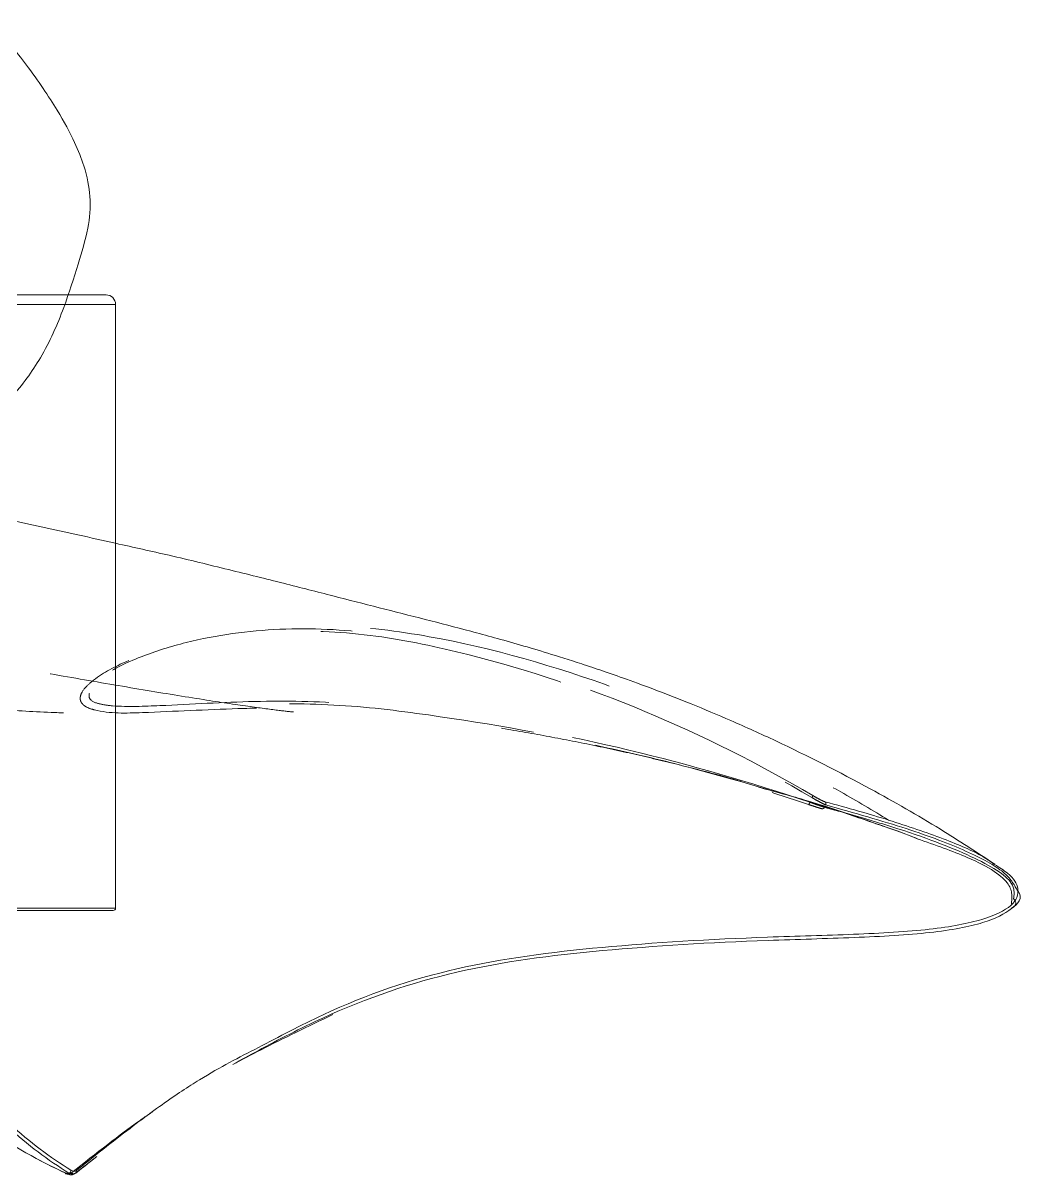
# Model space of a CAD drawing. Header units: inches. Extents: x 3.1 to 10.3, y 7.34 to 9.01.
# Drawn here: x 9.8947 to 10.3008, y 8.5397 to 9.0075 of the extents above; entities that cross this region are included whole.
import ezdxf

# ---------------------------------------------------------------- set-up
doc = ezdxf.new("R2010")
doc.units = ezdxf.units.IN
doc.header["$MEASUREMENT"] = 0
doc.linetypes.add('HIDDEN', pattern=[0.07500000000000001, 0.05, -0.025])

msp = doc.modelspace()

# ---------------------------------------------------------------- linework, layer by layer
at = {"color": 7, "linetype": 'HIDDEN', "lineweight": 0}
for p, q in [((9.822386621559792, 8.897122468409869), (9.914840119289666, 8.897122468409869)), ((9.806107840422937, 8.89321620840987), (9.932264851485147, 8.89321620840987)), ((9.913533000586767, 8.89321620840987), (9.824575897671115, 8.89321620840987)), ((10.19339206951355, 8.697396620642511), (10.18658724873656, 8.699429452390499))]:
    msp.add_line(p, q, dxfattribs=at)
at = {"color": 7, "linetype": 'Continuous', "lineweight": 15}
for p, q in [((9.914840119289666, 8.897122468409869), (9.928358591485146, 8.897122468409869)), ((9.932264851485147, 8.64809902840987), (9.932264851485147, 8.89321620840987)), ((10.29792414348767, 8.649753305526046), (10.29791895865355, 8.649823234305147)), ((9.93128829148515, 8.64712246840987), (9.709477885694906, 8.64712246840987)), ((9.915618144183366, 8.540257684792465), (9.924669138242045, 8.547254671764465)), ((9.916053159386973, 8.540442123733818), (9.915533828524804, 8.540275562050839))]:
    msp.add_line(p, q, dxfattribs=at)
at = {"color": 8, "linetype": 'Continuous', "lineweight": 15}
for p, q in [((9.932264851485147, 8.89321620840987), (9.913533000586767, 8.89321620840987)), ((10.20318498905243, 8.694471142015443), (10.19339206951355, 8.697396620642511)), ((9.70956678027277, 8.648099028409867), (9.932264851485147, 8.64809902840987))]:
    msp.add_line(p, q, dxfattribs=at)
at = {"color": 7, "linetype": 'Continuous', "lineweight": 15}
for centre, radius, start, end in [((9.928358591485146, 8.89321620840987), 0.003906260000000827, 0, 90), ((9.93128829148515, 8.64809902840987), 0.0009765599999997931, 270.0000000000008, 0), ((9.91297101613465, 8.541591616637303), 0.001164321540462913, 287.1494057101569, 4.252059715595045), ((9.915649176656922, 8.541204293518144), 0.0008626151090015359, 297.925511417752, 27.77895638532633)]:
    msp.add_arc(centre, radius, start, end, dxfattribs=at)
at = {"color": 7, "linetype": 'HIDDEN', "lineweight": 0}
for centre, radius, start, end in [((10.21260122856078, 8.691358590312174), 0.001645320616692692, 313.8049752545886, 350.8073026342863), ((10.21362647655607, 8.694052590179025), 0.001832259586646825, 324.129259944515, 352.4520640101627), ((10.21982643486015, 8.690467439264753), 0.0009817219956578384, 331.1501173439791, 55.97239964652586), ((10.21926641193927, 8.689386914924837), 0.0009473283212191165, 251.6145497355818, 337.8180684267892), ((9.912334561606619, 8.540676085579074), 0.0005428738239059395, 189.2415969022474, 289.8933087746562), ((9.91520723557575, 8.541120780296993), 0.0009559182673027196, 212.1026060351938, 295.458515152228)]:
    msp.add_arc(centre, radius, start, end, dxfattribs=at)
at = {"color": 7, "linetype": 'Continuous', "lineweight": 15}
for points, knots in [([(9.367323672993843, 8.727452688598433), (9.367308445659903, 8.72745283113853), (9.367254982274067, 8.727453331598838), (9.374172643980359, 8.727890643933522), (9.381597009790303, 8.728082127673039), (9.388049859723141, 8.72814778479761), (9.39460750646364, 8.728092698999786), (9.401509599905133, 8.72795137189656), (9.40779798686995, 8.727775221054126), (9.413137889408157, 8.727611730762364), (9.416349005571103, 8.727513536459695), (9.418828380579304, 8.727440330031307), (9.420616694488936, 8.727389353673566), (9.422383305441807, 8.727341399911294), (9.424857924052898, 8.727278408702576), (9.427902158567212, 8.72721114744511), (9.436066014398858, 8.727076207428198), (9.445700090110288, 8.72706647985849), (9.460430437927851, 8.727241045846606), (9.481434082739941, 8.728021280971124), (9.507235792903924, 8.730255571164887), (9.534701136005296, 8.73394806028215), (9.565458992890807, 8.738754271297747), (9.60125100820788, 8.745172708770962), (9.63691126094556, 8.752312043608303), (9.667478422460457, 8.759125338977162), (9.694653458951487, 8.765797140004413), (9.720159635120377, 8.772653782138647), (9.745909179134898, 8.78026286345941), (9.771590491175647, 8.788740890203469), (9.795922024975177, 8.797916458931232), (9.8175879464903, 8.807408216775258), (9.835936528415685, 8.81664400929958), (9.851175455092662, 8.8253475819612), (9.864784142364327, 8.834030035026514), (9.877899116780629, 8.843725038973133), (9.890982683577148, 8.855836062388727), (9.902784459097006, 8.871910323803391), (9.9111543178662, 8.890720258770681), (9.91681595312359, 8.908878737856185), (9.921195088690322, 8.923174504867596), (9.922532420111706, 8.935875534759312), (9.920226827807546, 8.947787270119813), (9.915617061257803, 8.959500359112223), (9.908439782392826, 8.972734572958085), (9.897299174474893, 8.989221230052488), (9.887286928468342, 9.001732116204632), (9.882680151742326, 9.00748855278338)], [0, 0, 0, 0, 0.007521126242725082, 0.02640678111014223, 0.03491636966379145, 0.04421253997258413, 0.05420216394444221, 0.06252504770621992, 0.06825858431614627, 0.07026602152239621, 0.07184661838299274, 0.07255591486430604, 0.07326390838851772, 0.07401407479754503, 0.0748433281580629, 0.0768375804605784, 0.07938758873599536, 0.09361787242154854, 0.108878944495458, 0.1249737869659417, 0.1662324826714607, 0.2070141516829303, 0.2479455184789633, 0.2932779689259868, 0.334615214533337, 0.3717495476738099, 0.403114380435515, 0.4364620915514491, 0.4719232954217832, 0.509518049454556, 0.549070030402637, 0.5865967767453831, 0.6196795668185326, 0.6493326893164408, 0.6756897824813393, 0.7040878254437534, 0.7373215348214643, 0.775461587235106, 0.8184138481285677, 0.8543595850204526, 0.8847627520884392, 0.9100312586625614, 0.930554813511938, 0.9443625444161815, 0.961394561226897, 0.9822370887889511, 1, 1, 1, 1]), ([(10.28940104852261, 8.665913907051694), (10.28207960258043, 8.670706339442681), (10.26570940741287, 8.681421853043043), (10.23611138744305, 8.69829989513311), (10.20730092434231, 8.712989874698675), (10.18273926160443, 8.724076869006662), (10.1619308619338, 8.732814511598754), (10.13911700878836, 8.741404503042892), (10.11498515237766, 8.749515074401506), (10.0949452415839, 8.755500396104521), (10.07585414848922, 8.760734178438652), (10.05813193370278, 8.765315307657264), (10.0391151633456, 8.77013061676673), (10.02080572833119, 8.774794364450079), (10.00089969167833, 8.77989016883652), (9.97845077409483, 8.785497503623995), (9.955176603068727, 8.791182811327433), (9.939549252527582, 8.794618612391316), (9.932264851485147, 8.796220147647434)], [0, 0, 0, 0, 0.03274869957205712, 0.07322359650152714, 0.1258488506491831, 0.1506485671532755, 0.1729170485316962, 0.2121601797991848, 0.2481917650352655, 0.3208307034565885, 0.402497882695349, 0.4885583888530776, 0.5753658329023952, 0.6627586169918465, 0.7501828065813547, 0.837325950768736, 0.9241724942000258, 0.9999999999999999, 0.9999999999999999, 0.9999999999999999, 0.9999999999999999]), ([(10.24479870731743, 8.681077554398346), (10.24534407331657, 8.680908469433353), (10.25069228791577, 8.679250312012982), (10.25446718940456, 8.677689638599057), (10.25785715814918, 8.676288109550027)], [0, 0, 0, 0, 0.1019715998710644, 1, 1, 1, 1]), ([(9.916412377281166, 8.541606325399258), (9.91745765672915, 8.54244475759879), (9.922687121644394, 8.54663937921861), (9.935566349564981, 8.556853964487189), (9.952010140537944, 8.569147595782889), (9.971535713549006, 8.582014228513497), (9.989241749186244, 8.590846151459088), (10.02574642348743, 8.610265677091), (10.07004842990662, 8.625111709742756), (10.12821885173997, 8.632726759733337), (10.18501811264144, 8.636129299120396), (10.23264510149769, 8.637311894190226), (10.26451886592055, 8.639125964363393), (10.28574814773104, 8.643247181638248), (10.29735816172863, 8.648960508914625), (10.29979356076786, 8.655429090107996), (10.29671932510868, 8.661153923038505), (10.29119992324262, 8.664598166224861), (10.28931260843919, 8.665775897310574)], [0, 0, 0, 0, 0.004020770824497764, 0.0201156542391475, 0.05234660032365859, 0.08494279028971082, 0.1492342431355282, 0.2135145898402444, 0.3421021155583899, 0.4706523140284558, 0.5991929110237341, 0.6634641095271656, 0.7277693695948008, 0.792099062120226, 0.8564145655001925, 0.9210074487460297, 0.9729891363304614, 0.9999999999999999, 0.9999999999999999, 0.9999999999999999, 0.9999999999999999]), ([(10.29846128213952, 8.655418749410394), (10.29865267971834, 8.655185323230382), (10.30098844878232, 8.652336647435503), (10.29697632461629, 8.64772937217999), (10.28620935846525, 8.641923356901405), (10.26470377988933, 8.637817609810485), (10.2328640013024, 8.635992233264584), (10.1851819645285, 8.634806840804576), (10.12833109383177, 8.631384516676428), (10.07013399859978, 8.623859424405104), (10.02556257803582, 8.60868975545642), (9.994520152767015, 8.592665907600416), (9.983266345598967, 8.586484278266555), (9.979920110959066, 8.584646217430866)], [0, 0, 0, 0, 0.007135596408670994, 0.08708106678723351, 0.1673627309843536, 0.2473259851246679, 0.3271653696879397, 0.4071235446023687, 0.5668483494630122, 0.7265786027074845, 0.8863345555557329, 0.9662024378168494, 1, 1, 1, 1]), ([(10.29634001627795, 8.648322535361006), (10.29677564022916, 8.648542451765028), (10.29876916493875, 8.649548844513266), (10.2977937676239, 8.650920681366307), (10.29703151360759, 8.651992745165385)], [0, 0, 0, 0, 0.2185194641033222, 0.9999999999999999, 0.9999999999999999, 0.9999999999999999, 0.9999999999999999]), ([(9.979920110959066, 8.584646217430866), (9.983673846315554, 8.586619221251212), (9.995962748784715, 8.593078401032646), (10.01041907600566, 8.600014801471112), (10.02045961208899, 8.604832427540755)], [0, 0, 0, 0, 0.3054573315973191, 1, 1, 1, 1]), ([(9.913314333094023, 8.54047906186787), (9.90490451052544, 8.545680445743525), (9.896521782826838, 8.551947540769367), (9.880555119210003, 8.566625758973345), (9.872957307251452, 8.575027880420862), (9.865781184419358, 8.58462246840987)], [0, 0, 0, 0, 0.5, 0.5, 1, 1, 1, 1]), ([(9.866646846381657, 8.58559803890302), (9.873816844496133, 8.576042475090897), (9.881407631811253, 8.567678824897856), (9.897358460521962, 8.55307575459509), (9.905732259039736, 8.546844780535041), (9.914132132903754, 8.541677944489638)], [0, 0, 0, 0, 0.5, 0.5, 1, 1, 1, 1]), ([(9.924669138242045, 8.547254671764465), (9.922875114988305, 8.545848751153269), (9.920112264696714, 8.54368359071708), (9.917106994064097, 8.541283681183312), (9.916053159386983, 8.540442123733822)], [0, 0, 0, 0, 0.649337844760783, 0.9999999999999999, 0.9999999999999999, 0.9999999999999999, 0.9999999999999999]), ([(9.914132132903758, 8.541677944489601), (9.914547540586582, 8.541422423582514), (9.914956774831873, 8.541281276662907), (9.915327944691516, 8.54126088438362), (9.915733507679514, 8.541238602526661), (9.91610502700525, 8.541359711670767), (9.916412377281166, 8.541606325399258)], [0, 0, 0, 0, 2.935337437214219e-05, 2.935337437214219e-05, 2.935337437214219e-05, 6.147792542566292e-05, 6.147792542566292e-05, 6.147792542566292e-05, 6.147792542566292e-05]), ([(9.912519285140101, 8.540165606191772), (9.912554735241596, 8.54018076040393), (9.912590412596408, 8.5401958429474), (9.912626314989215, 8.540210851434326), (9.912847158249837, 8.540303171832235), (9.913076711909463, 8.540392759273391), (9.913314333094023, 8.54047906186787)], [9.578805695687048e-06, 9.578805695687048e-06, 9.578805695687048e-06, 9.578805695687048e-06, 1.157903803583189e-05, 1.157903803583189e-05, 1.157903803583189e-05, 2.390814608712141e-05, 2.390814608712141e-05, 2.390814608712141e-05, 2.390814608712141e-05]), ([(9.912519285140101, 8.540165606191772), (9.912635483607124, 8.540113071710072), (9.912750730665442, 8.540065689493794), (9.912864640979464, 8.5400236020587), (9.91342860213954, 8.539815230420675), (9.913967745627238, 8.53973704357211), (9.91444333521429, 8.539789558689572), (9.914885562508822, 8.53983838990655), (9.915283542272363, 8.540000226191337), (9.91561814418337, 8.540257684792467)], [1.062296840242592e-18, 1.062296840242592e-18, 1.062296840242592e-18, 1.062296840242592e-18, 6.767242564510244e-06, 6.767242564510244e-06, 6.767242564510244e-06, 4.073095824896281e-05, 4.073095824896281e-05, 4.073095824896281e-05, 7.221902502927194e-05, 7.221902502927194e-05, 7.221902502927194e-05, 7.221902502927194e-05]), ([(9.915276745270887, 8.540020364281045), (9.915311948837427, 8.540052605539561), (9.915350861507509, 8.540088243788151), (9.915552271214146, 8.540152736878076), (9.915571469317344, 8.54015888427294)], [0, 0, 0, 0, 0.9046813407545884, 0.9999999999999999, 0.9999999999999999, 0.9999999999999999, 0.9999999999999999])]:
    msp.add_open_spline(points, degree=3, knots=knots, dxfattribs=at)
at = {"color": 7, "linetype": 'HIDDEN', "lineweight": 0}
for points, knots in [([(9.932264851485147, 8.796220147647434), (9.922033578867092, 8.798525173614394), (9.894239177410263, 8.80478703560222), (9.854523176051556, 8.813100426007724), (9.816250817376982, 8.821949883934124), (9.78416501243502, 8.830318241306282), (9.76020497222078, 8.837696249247275), (9.743600687527671, 8.843420034322003), (9.736536149496404, 8.846490160738517), (9.736684761417864, 8.846013734780058), (9.732693790048316, 8.848087440300938), (9.725728265029266, 8.852892438135465), (9.720075817429287, 8.857855154933008), (9.714751139255311, 8.863189210959733), (9.70680087196076, 8.872472176136828), (9.700252108226604, 8.883823081253206), (9.696538390075437, 8.89684592240104), (9.69416854527061, 8.910686638743293), (9.693065723639561, 8.923184087546877), (9.69106552091406, 8.931207798671297), (9.690554796883609, 8.933256542047356)], [0, 0, 0, 0, 0.05246239386948244, 0.1425199866164563, 0.2333604246005568, 0.3286794798911186, 0.427799484151703, 0.5256861099065819, 0.6197896848034706, 0.680425815564627, 0.7389842228919603, 0.7953696106449367, 0.8185842154608357, 0.8436167772153816, 0.8737028956928653, 0.9091369225521622, 0.9342664039528532, 0.9614121465656759, 0.9901471266980938, 1, 1, 1, 1]), ([(9.461548556493291, 8.897122468409869), (9.461774685934135, 8.896407617851144), (9.463894328902963, 8.889706907165644), (9.469125199757965, 8.877528888863866), (9.478121895680987, 8.862553079387283), (9.489089432861194, 8.850437976374321), (9.500714149307328, 8.840555097223795), (9.512799080306035, 8.832020873791963), (9.52545271555313, 8.824109742026277), (9.53980432414058, 8.816023683035915), (9.558071338455118, 8.806871488846713), (9.580720058743687, 8.797021162851339), (9.60742387659755, 8.787147005242064), (9.635513896867392, 8.778124867532552), (9.663534083220927, 8.770096232054282), (9.691548033615437, 8.762842994002082), (9.72094735303176, 8.755941203866339), (9.750695861448673, 8.749639382821385), (9.78060823966248, 8.74385299367034), (9.808972995967395, 8.738812686686387), (9.835718374650313, 8.734567364254318), (9.858457887300643, 8.73141292540892), (9.882140396377528, 8.728859677387643), (9.901823847864282, 8.727640156882707), (9.918042768723312, 8.72717112888155), (9.930806293411083, 8.727070454093592), (9.93930986223851, 8.727089905678115), (9.94662868854006, 8.727211189189545), (9.949671675486224, 8.727278404929015), (9.95214641305458, 8.727341400477519), (9.953913004748122, 8.727389353538209), (9.95570132336913, 8.727440330063992), (9.958180696626648, 8.72751353644861), (9.961391815438484, 8.72761173065653), (9.966731702125099, 8.727775222033632), (9.973020297490969, 8.727951357908532), (9.979921049215841, 8.728092781623845), (9.986484850406256, 8.728147424175773), (9.992916169069842, 8.728083317764618), (10.00044163962629, 8.727884552305746), (10.00787692585378, 8.727421230371517), (10.00794125185232, 8.72738694409469), (10.00480893910704, 8.7276809318275), (9.998845066610258, 8.728328942953816), (9.986997551938538, 8.729855584304353), (9.969048600797603, 8.732549911142188), (9.94506101635456, 8.7364557859992), (9.917955808065004, 8.741073630117064), (9.885238823680583, 8.746789623451043), (9.84825866089136, 8.753642325519863), (9.810053489613237, 8.761569145451706), (9.781596439991306, 8.768350777846), (9.761821397542928, 8.773657755201457), (9.749280109092568, 8.77729357955783), (9.73949614757929, 8.780321852152447), (9.732176841095125, 8.782743782795706), (9.726906206610622, 8.784604362089329), (9.722796979515076, 8.786141841190144), (9.718578681195627, 8.78785566541559), (9.71457140642201, 8.789692427701755), (9.712046426421779, 8.790961819038388), (9.711020418610303, 8.79148145916629), (9.711006415400638, 8.791488551343932)], [0, 0, 0, 0, 0.002957532943112094, 0.02772267903097213, 0.05042481990794288, 0.07077236023431675, 0.09047500344471802, 0.1074020411169585, 0.1241722126780051, 0.1429195791478682, 0.1636443224042707, 0.191411091049598, 0.2204203865764312, 0.247758569703174, 0.2733856630984496, 0.297322084254085, 0.3205918630677576, 0.346333754268092, 0.3679701369778183, 0.3911005808420882, 0.4156291525899758, 0.4405851920949608, 0.4609810131730944, 0.4798201032057817, 0.4890710859441816, 0.4979006819662181, 0.5061740653360872, 0.5078961274553019, 0.5092428785146709, 0.5098028868147015, 0.510309486408337, 0.5107876059660056, 0.5112666054318259, 0.5123340082342491, 0.5136896632738472, 0.5175616139260352, 0.5231821928813882, 0.5299283486460481, 0.5362062038580764, 0.5419528676001563, 0.5547066579141993, 0.5641489798042741, 0.5736444559236749, 0.5918992408333017, 0.6130614811467309, 0.6371647195073763, 0.6642368181943293, 0.6923757810470063, 0.7202985125315807, 0.763725356886057, 0.8066028350869034, 0.8489567607429838, 0.8714278387314134, 0.8913890532480634, 0.9088433993231227, 0.9238038863769543, 0.9362838316852325, 0.9483015233984597, 0.9628697534012689, 0.9800264851759891, 0.9997273965045038, 0.9999999999999999, 0.9999999999999999, 0.9999999999999999, 0.9999999999999999]), ([(10.18658724873656, 8.699429452390499), (10.18516226927874, 8.699859625852008), (10.17759816858342, 8.70214308008809), (10.16368784795507, 8.705655076603648), (10.14808201965123, 8.709470897447009), (10.13552644057125, 8.71227148003039), (10.12293808295542, 8.714943642170235), (10.10713749269365, 8.718024843833575), (10.0880875411997, 8.721326981355007), (10.07214640210971, 8.723757751744046), (10.05616754775739, 8.725991161043831), (10.04334483096614, 8.727581073659037), (10.03045836212077, 8.72857662951247), (10.01754694529298, 8.729268190927723), (10.00137869445891, 8.729564598559598), (9.975463965072901, 8.729009622035615), (9.949726799314147, 8.72767536052635), (9.928843909798818, 8.726958988506915), (9.920963746497009, 8.729354036039107), (9.919111742244347, 8.730539426823821), (9.91818441349912, 8.731682834289002), (9.917817637677533, 8.732998363895307), (9.917946769911705, 8.734427399919445), (9.919056467823584, 8.73683130154697), (9.924349894844111, 8.742103670121098), (9.937639772382282, 8.749252822335919), (9.958260536484358, 8.756417162851667), (9.98706748411757, 8.762087976246852), (10.02130878409994, 8.763825335435408), (10.073020987317, 8.757332885861278), (10.13236395477653, 8.739957814150218), (10.18734477393462, 8.716488301966864), (10.22367051461632, 8.697342699036856), (10.23978859332961, 8.687705744258396), (10.2462475336214, 8.683843961683937)], [0, 0, 0, 0, 0.007183167341526427, 0.03812981358021979, 0.06907653838522429, 0.08454916967262945, 0.1000217994090911, 0.130968472760768, 0.1619150164706891, 0.1928613692946456, 0.2083338900033213, 0.2392840129832229, 0.2547576828152888, 0.2702312229449477, 0.301183598023719, 0.3321330055696068, 0.3940259609926587, 0.4250668163058302, 0.430385387974009, 0.4329096823820868, 0.4354588768312386, 0.4371839380716132, 0.4392796625004204, 0.4421382522953006, 0.449590620771531, 0.474244666738943, 0.5133794109371386, 0.55348864636073, 0.614136666944977, 0.6764808330839384, 0.8023129604486304, 0.9094729219989883, 0.9637234063687256, 1, 1, 1, 1]), ([(10.21544286018296, 8.693811912567218), (10.19347221865915, 8.706715938342382), (10.17076201151736, 8.718132985414229), (10.12374975515405, 8.737789935244724), (10.09954668655616, 8.74597770865699), (10.06253046280299, 8.755182408831024), (10.05008901017258, 8.757892911269618), (10.02465249986474, 8.761270162067266), (10.01178870217766, 8.761883166311769), (9.986170933992568, 8.760750599305103), (9.973315850441244, 8.759006261223972), (9.954699124881618, 8.754357455685279), (9.948578467131567, 8.752472544754166), (9.93658207583302, 8.74774261008757), (9.930596309860857, 8.745029892552841), (9.924128578344147, 8.740084227870005), (9.922901135619336, 8.73902245334984), (9.920854987331287, 8.736450280172926), (9.919987745087735, 8.734740942870019), (9.92116288552615, 8.73169011921526), (9.922840881919369, 8.730880811854583), (9.925921257256155, 8.729881836528282), (9.927534354562487, 8.729620726618522), (9.935578666008663, 8.728697518781946), (9.942025100942068, 8.72901129052461), (9.961357634291772, 8.729802934676401), (9.974237662776638, 8.730664203706938), (9.999980488720622, 8.731292683220595), (10.01284367146492, 8.731142065035469), (10.03855427473735, 8.72939275238669), (10.05136384655041, 8.727666892882171), (10.08959280248398, 8.72216041480794), (10.11489971749814, 8.717410947496337), (10.16485327832913, 8.705476606877438), (10.18945536982304, 8.698320298080972), (10.21374012910856, 8.690171162220041)], [0, 0, 0, 0, 0.1249999999999989, 0.1249999999999989, 0.2499999999999978, 0.2499999999999978, 0.3124999999999974, 0.3124999999999974, 0.3749999999999971, 0.3749999999999971, 0.4374999999999967, 0.4374999999999967, 0.4687499999999964, 0.4687499999999964, 0.4999999999999961, 0.4999999999999961, 0.5078124999999961, 0.5078124999999961, 0.5156249999999962, 0.5156249999999962, 0.5234374999999962, 0.5234374999999962, 0.5312499999999963, 0.5312499999999963, 0.5624999999999963, 0.5624999999999963, 0.6249999999999967, 0.6249999999999967, 0.687499999999997, 0.687499999999997, 0.7499999999999973, 0.7499999999999973, 0.8749999999999987, 0.8749999999999987, 1, 1, 1, 1]), ([(10.21422541772355, 8.691095741506524), (10.19005482137366, 8.699204132755519), (10.16557035234896, 8.70633085001361), (10.11586170929231, 8.718233876682019), (10.09067856009889, 8.72298184529151), (10.05263949343279, 8.728499961732147), (10.03989702227594, 8.730241226055066), (10.01430879491938, 8.732070732708436), (10.00150706595402, 8.732266695925508), (9.975887817613838, 8.731712058581534), (9.963070379256568, 8.730891780207076), (9.943831113303709, 8.730040804982654), (9.937415731747494, 8.729727796700166), (9.929407649722876, 8.730373197972487), (9.927793749261722, 8.730562498218658), (9.92465085482125, 8.731268129019345), (9.922913408894173, 8.731691490031903), (9.921406916056611, 8.733612008030812), (9.92135109375756, 8.734525270507095), (9.921893853932449, 8.736067511216014), (9.922387928035787, 8.736740084555045), (9.923958805714859, 8.738611913161753), (9.925202197848725, 8.739643973901908), (9.931725224544284, 8.744467149461187), (9.937675738404804, 8.74712822715966), (9.949629044302435, 8.751763060961379), (9.955725395216147, 8.753610837645072), (9.974266312192743, 8.758158347800032), (9.987063789891263, 8.759849033973259), (10.01254882124379, 8.76089160176734), (10.02535108102633, 8.760243130504097), (10.05063634403238, 8.756813198196813), (10.06300996113306, 8.754102874809767), (10.09982435190617, 8.744905339621278), (10.12389884838156, 8.736743397037529), (10.1706593415472, 8.717171542557766), (10.19325214160997, 8.705811707380862), (10.21511123159398, 8.692978961905242)], [0, 0, 0, 0, 0.1249999999999998, 0.1249999999999998, 0.2499999999999996, 0.2499999999999996, 0.3124999999999992, 0.3124999999999992, 0.3749999999999988, 0.3749999999999988, 0.4374999999999983, 0.4374999999999983, 0.4687499999999982, 0.4687499999999982, 0.4765624999999982, 0.4765624999999982, 0.4843749999999981, 0.4843749999999981, 0.4882812499999981, 0.4882812499999981, 0.4921874999999981, 0.4921874999999981, 0.4999999999999981, 0.4999999999999981, 0.5312499999999983, 0.5312499999999983, 0.5624999999999984, 0.5624999999999984, 0.6249999999999987, 0.6249999999999987, 0.6874999999999989, 0.6874999999999989, 0.7499999999999991, 0.7499999999999991, 0.8749999999999997, 0.8749999999999997, 1, 1, 1, 1]), ([(10.18657890763615, 8.699401870124865), (10.17593280114957, 8.702340712364938), (10.15400650135737, 8.708393435590944), (10.1362626551154, 8.712242709664963), (10.12713416478683, 8.71422300529408)], [0, 0, 0, 0, 0.4855404964574307, 1, 1, 1, 1]), ([(10.25789920637057, 8.676415406094485), (10.24248036554269, 8.682001285818957), (10.22077370479008, 8.689865093321579), (10.19949506442519, 8.695548963287093), (10.19333123018174, 8.69719542338642)], [0, 0, 0, 0, 0.7103276272477391, 1, 1, 1, 1]), ([(10.22014362819985, 8.68902925226203), (10.22006602687057, 8.689056962529634), (10.21997309047466, 8.689090122801518), (10.21986570185267, 8.689128346843505), (10.21954599903944, 8.68924214226735), (10.21908911971819, 8.689403929006744), (10.2185322188799, 8.689599423269886), (10.21797856000893, 8.68979377947403), (10.2173108560813, 8.690026800952941), (10.21658335540918, 8.690279475329472), (10.2158550313146, 8.690532435695788), (10.2150466693008, 8.690812110130992), (10.21422541772355, 8.691095741506524)], [1.175683160247736e-16, 1.175683160247736e-16, 1.175683160247736e-16, 1.175683160247736e-16, 1.132964668779966e-05, 1.132964668779966e-05, 1.132964668779966e-05, 4.54871387429455e-05, 4.54871387429455e-05, 4.54871387429455e-05, 7.944273891566711e-05, 7.944273891566711e-05, 7.944273891566711e-05, 0.0001134420749909064, 0.0001134420749909064, 0.0001134420749909064, 0.0001134420749909064]), ([(10.21511123159398, 8.692978961905242), (10.21538577168364, 8.692818831908227), (10.21565874375998, 8.692660877611884), (10.21592696031048, 8.692506923654742), (10.21665585805927, 8.6920885427138), (10.21736286058501, 8.69169237918546), (10.21798835915237, 8.691351100270508), (10.21862492626465, 8.691003782235407), (10.21919508101685, 8.690703406180898), (10.21965105141974, 8.690474214892253), (10.22010566302199, 8.690245706598098), (10.22045964970526, 8.690081344866304), (10.22068631232038, 8.689993742283388)], [1.097349722277429e-17, 1.097349722277429e-17, 1.097349722277429e-17, 1.097349722277429e-17, 1.225267767050076e-05, 1.225267767050076e-05, 1.225267767050076e-05, 4.597284698894483e-05, 4.597284698894483e-05, 4.597284698894483e-05, 8.030101361326553e-05, 8.030101361326553e-05, 8.030101361326553e-05, 0.0001145115336612875, 0.0001145115336612875, 0.0001145115336612875, 0.0001145115336612875]), ([(10.22037579883159, 8.69128105914138), (10.22016571167055, 8.691337546121135), (10.21984590496661, 8.691463750983234), (10.21943982474353, 8.69165088212947), (10.21903328055442, 8.69183822708197), (10.21852860445133, 8.692092066638882), (10.21796754672229, 8.692390979257596), (10.21741649782413, 8.692684559509079), (10.21679565040857, 8.693029783843244), (10.21615713340466, 8.693396802852792), (10.21592209443517, 8.693531903044734), (10.21568307696572, 8.693670825947011), (10.21544286018296, 8.693811912567218)], [0, 0, 0, 0, 2.966823970060466e-05, 2.966823970060466e-05, 2.966823970060466e-05, 5.938592947704977e-05, 5.938592947704977e-05, 5.938592947704977e-05, 8.856353342667861e-05, 8.856353342667861e-05, 8.856353342667861e-05, 9.916831496652578e-05, 9.916831496652578e-05, 9.916831496652578e-05, 9.916831496652578e-05]), ([(10.21374012910856, 8.690171162220041), (10.21446081937, 8.68992932318079), (10.21517073778738, 8.689693007462893), (10.21581122788371, 8.689482103124472), (10.21645175372515, 8.689271187015693), (10.21704051417752, 8.68907989026572), (10.21753031152539, 8.688924009743591), (10.21802349792312, 8.68876705063893), (10.21842994630077, 8.688641693005728), (10.21871693751693, 8.688558339975623), (10.21881335566505, 8.688530336523428), (10.21889718635215, 8.688506792492493), (10.2189676169433, 8.688487941900458)], [0, 0, 0, 0, 2.937632673807402e-05, 2.937632673807402e-05, 2.937632673807402e-05, 5.874858627280227e-05, 5.874858627280227e-05, 5.874858627280227e-05, 8.832548157721649e-05, 8.832548157721649e-05, 8.832548157721649e-05, 9.813884503267528e-05, 9.813884503267528e-05, 9.813884503267528e-05, 9.813884503267528e-05]), ([(10.29703151360759, 8.651992745165385), (10.29726240238165, 8.654024081367593), (10.29784272158362, 8.659129671314957), (10.28169325735064, 8.669008044699089), (10.25553386302593, 8.678926076792912), (10.23214554704024, 8.685788033259401), (10.22214366340498, 8.688489125953973), (10.22014362819984, 8.689029252262026)], [0, 0, 0, 0, 0.2006773996980608, 0.504385494360092, 0.8103231782409419, 0.9620711123073719, 1, 1, 1, 1]), ([(10.22068631232038, 8.689993742283388), (10.23221560044021, 8.686742678843395), (10.25532348373641, 8.680226648210878), (10.27883832656095, 8.671169507515819), (10.29441678644925, 8.662725775243045), (10.29715305934229, 8.65778226231936), (10.29846128213952, 8.655418749410394)], [0, 0, 0, 0, 0.2529191838911671, 0.5069200217726858, 0.7642565293782149, 1, 1, 1, 1]), ([(10.28931260843919, 8.665775897310574), (10.287821896911, 8.666851395654332), (10.28321083793046, 8.670178119975406), (10.26942748061167, 8.676191055453517), (10.25398160578002, 8.68129054216861), (10.2462475336214, 8.683843961683937)], [0, 0, 0, 0, 0.1925880101534729, 0.5957119516199663, 0.9999999999999999, 0.9999999999999999, 0.9999999999999999, 0.9999999999999999]), ([(10.25785715814918, 8.676288109550027), (10.26512946393943, 8.673723149787495), (10.28385428234391, 8.667118861250481), (10.29703439103879, 8.658043967799928), (10.29639998426607, 8.652371363624802), (10.2961109434326, 8.6497868794907)], [0, 0, 0, 0, 0.2568851445503034, 0.6614308888063348, 1, 1, 1, 1]), ([(9.947315241901801, 8.565417843193886), (9.945470184272146, 8.56418314286059), (9.93729390299931, 8.558711629640396), (9.924389713003508, 8.548511297524728), (9.914397479361924, 8.54061276985622)], [0, 0, 0, 0, 0.2256597550998367, 0.9999999999999999, 0.9999999999999999, 0.9999999999999999, 0.9999999999999999]), ([(9.914397479361924, 8.54061276985622), (9.914132457160452, 8.540402923355717), (9.91380731997207, 8.540271874401352), (9.913436263085682, 8.540237632842823), (9.913040346443426, 8.540201097197277), (9.91258198542374, 8.5402753000763), (9.91209613481923, 8.540462316429785), (9.911998267496147, 8.540499988071478), (9.911899015884956, 8.540542221149082), (9.911798734322554, 8.540588901232235)], [0, 0, 0, 0, 2.76116891898649e-05, 2.76116891898649e-05, 2.76116891898649e-05, 5.716611725261232e-05, 5.716611725261232e-05, 5.716611725261232e-05, 6.303771022759402e-05, 6.303771022759402e-05, 6.303771022759402e-05, 6.303771022759402e-05])]:
    msp.add_open_spline(points, degree=3, knots=knots, dxfattribs=at)
msp.add_open_spline([(10.2462475336214, 8.683843961683937), (10.23848978395145, 8.686253671667007), (10.22987012706662, 8.688728280931938), (10.22037579883159, 8.691281059141382)], degree=3, dxfattribs=at)
at = {"color": 8, "linetype": 'Continuous', "lineweight": 15}
for points, knots in [([(10.24479870731743, 8.681077554398346), (10.24233887653953, 8.681930921966703), (10.2338323977815, 8.684882000210878), (10.22444876456795, 8.68813530415101), (10.21741408213654, 8.690222258503638), (10.21652839017966, 8.690485013603462)], [0, 0, 0, 0, 0.262313973371368, 0.9071226616331549, 1, 1, 1, 1]), ([(9.915533828524804, 8.540275562050839), (9.91527507701215, 8.5401525691929), (9.914624110188198, 8.539843143870982), (9.913806782699286, 8.540239969607104), (9.913314333094023, 8.54047906186787)], [0, 0, 0, 0, 0.3974880180290997, 1, 1, 1, 1])]:
    msp.add_open_spline(points, degree=3, knots=knots, dxfattribs=at)
at = {"color": 7, "linetype": 'Continuous', "lineweight": 15}
for points in [[(9.911798734322554, 8.540588901232235), (9.889450942872644, 8.550991578835834), (9.86727089696438, 8.565557988040721), (9.84681770904322, 8.5848927482494)], [(9.847605569167024, 8.58462246840987), (9.868035433236697, 8.565208191856422), (9.890195621991214, 8.550589395310046), (9.912519285140103, 8.540165606191762)], [(9.916053159387065, 8.540442123733897), (9.915895342044122, 8.540380756016761), (9.915750426681441, 8.540319030619305), (9.915618144183352, 8.540257684792454)]]:
    msp.add_open_spline(points, degree=3, dxfattribs=at)

doc.saveas('drawing.dxf')
